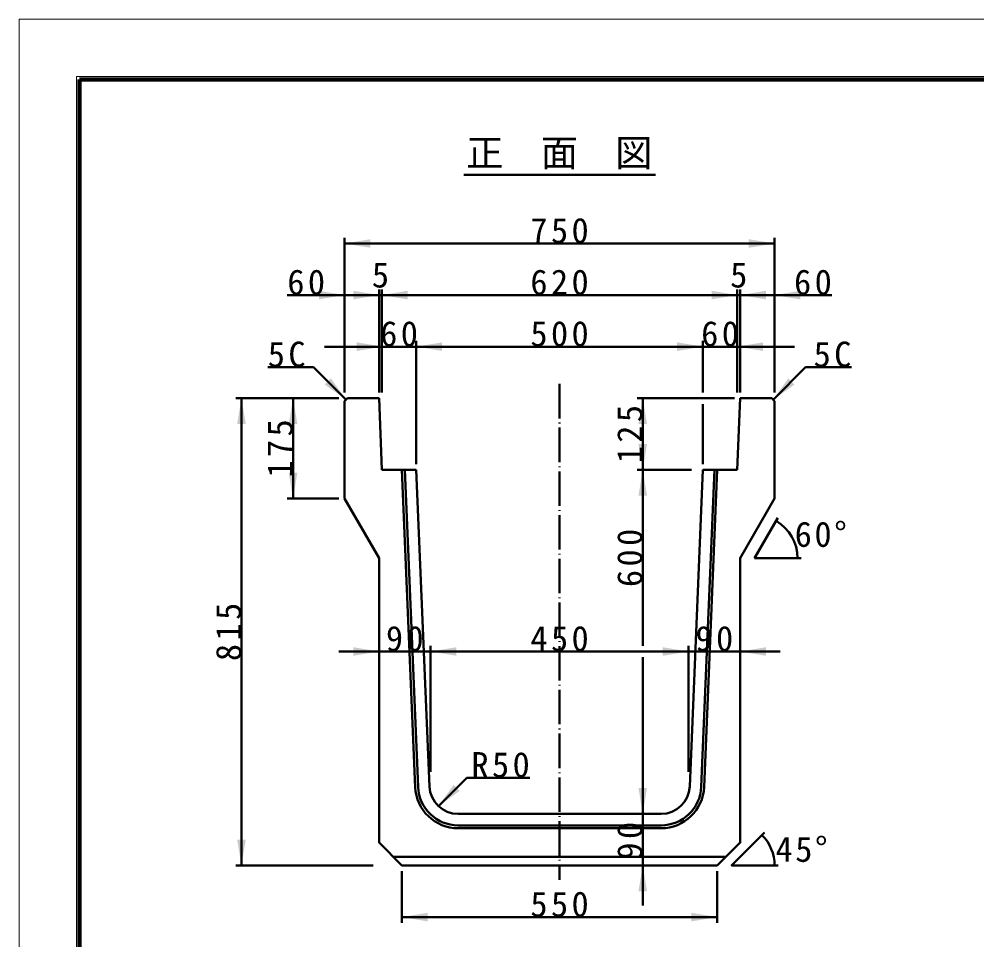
# Model space of a CAD drawing. Units: millimetres, scale not verified. Extents: x -2102 to 2102, y -1485 to 1485.
# Drawn here: x -2102 to -432, y -121 to 1485 of the extents above; entities that cross this region are included whole.
import ezdxf
from ezdxf.enums import TextEntityAlignment as Align

# ---------------------------------------------------------------- set-up
doc = ezdxf.new("R2010")
doc.units = ezdxf.units.MM
doc.header["$LTSCALE"] = 5
doc.linetypes.add('LONG_DASHED_DOTTED', pattern=[15.25, 12, -1.5, 0.25, -1.5])
doc.layers.add('0-0_V-nasSTD', color=7, linetype='Continuous', lineweight=50)
doc.layers.add('0-1_0', color=7, linetype='Continuous', lineweight=50)
doc.styles.add('ＭＳ ゴシック', font='')
doc.styles.get('ＭＳ ゴシック').set_extended_font_data('MS Gothic')

msp = doc.modelspace()

# ---------------------------------------------------------------- linework, layer by layer
at = {"layer": '0-0_V-nasSTD', "lineweight": 100}
msp.add_line((-1997.5, 1380), (-1997.5, -1380), dxfattribs=at)
at = {"layer": '0-0_V-nasSTD'}
for p, q in [((-1534.7, 1103.684), (-1534.7, 833.684)), ((-784.7, 1103.684), (-784.7, 833.684)), ((-784.7, 1093.684), (-1534.7, 1093.684)), ((-1534.7, 1003.684), (-1634.7, 1003.684)), ((-1474.7, 1003.684), (-1534.7, 1003.684)), ((-1474.7, 1013.684), (-1474.7, 833.684)), ((-1469.7, 1003.684), (-1474.7, 1003.684)), ((-1469.7, 1013.684), (-1469.7, 833.684)), ((-849.7, 1003.684), (-1469.7, 1003.684)), ((-849.7, 1013.684), (-849.7, 833.684)), ((-849.7, 1003.684), (-844.7, 1003.684)), ((-844.7, 1013.684), (-844.7, 833.684)), ((-844.7, 1003.684), (-784.7, 1003.684)), ((-784.7, 1003.684), (-684.7, 1003.684)), ((-1409.7, 923.684), (-1409.7, 708.684)), ((-909.7, 923.684), (-909.7, 833.684)), ((-1469.7, 913.684), (-1569.7, 913.684)), ((-1409.7, 913.684), (-1469.7, 913.684)), ((-909.7, 913.684), (-1409.7, 913.684)), ((-1588.768, 877.753), (-1668.768, 877.753)), ((-1532.2, 821.184), (-1588.768, 877.753)), ((-787.2, 821.184), (-730.631, 877.753)), ((-730.631, 877.753), (-650.631, 877.753)), ((-1724.7, 823.684), (-1544.7, 823.684)), ((-1714.7, 823.684), (-1714.7, 8.684)), ((-1624.7, 823.684), (-1624.7, 648.684)), ((-1529.7, 823.684), (-1534.7, 818.684)), ((-1534.7, 818.684), (-1534.7, 648.684)), ((-1474.7, 823.684), (-1529.7, 823.684)), ((-1474.7, 823.684), (-1469.7, 698.684)), ((-1024.7, 823.684), (-854.7, 823.684)), ((-1014.7, 823.684), (-1014.7, 698.684)), ((-849.7, 698.684), (-844.7, 823.684)), ((-844.7, 823.684), (-789.7, 823.684)), ((-789.7, 823.684), (-784.7, 818.684)), ((-784.7, 648.684), (-784.7, 818.684)), ((-909.7, 813.684), (-909.7, 708.684)), ((-1469.7, 698.684), (-1409.7, 698.684)), ((-1434.721, 698.684), (-1411.675, 145.562)), ((-1429.717, 698.684), (-1406.679, 145.77)), ((-1409.7, 698.684), (-1386.696, 146.603)), ((-1024.7, 698.684), (-929.7, 698.684)), ((-1014.7, 698.684), (-1014.7, 391.931)), ((-932.703, 146.603), (-909.7, 698.684)), ((-912.72, 145.77), (-889.682, 698.684)), ((-909.7, 698.684), (-849.7, 698.684)), ((-907.725, 145.562), (-884.678, 698.684)), ((-1634.7, 648.684), (-1544.7, 648.684)), ((-819.7, 544.761), (-778.95, 615.342)), ((-819.7, 544.761), (-738.2, 544.761)), ((-1384.7, 391.931), (-1384.7, 171.931)), ((-934.7, 391.931), (-934.7, 171.931)), ((-1474.7, 381.931), (-1544.7, 381.931)), ((-1014.7, 371.931), (-1014.7, 98.684)), ((-934.7, 381.931), (-844.7, 381.931)), ((-844.7, 381.931), (-774.7, 381.931)), ((-1371.06, 112.324), (-1321.563, 161.821)), ((-1211.563, 161.821), (-1321.563, 161.821)), ((-1336.74, 98.684), (-982.66, 98.684)), ((-1014.7, 98.684), (-1014.7, 8.684)), ((-1336.74, 78.684), (-982.66, 78.684)), ((-1336.74, 73.684), (-982.66, 73.684)), ((-1449.7, 23.684), (-869.7, 23.684)), ((-1724.7, 8.684), (-1484.7, 8.684)), ((-1434.7, 8.684), (-884.7, 8.684)), ((-1014.7, 8.684), (-1014.7, -61.316)), ((-1434.7, -1.316), (-1434.7, -91.316)), ((-884.7, -1.316), (-884.7, -91.316)), ((-1434.7, -81.316), (-884.7, -81.316))]:
    msp.add_line(p, q, dxfattribs=at)
at = {"layer": '0-0_V-nasSTD', "linetype": 'LONG_DASHED_DOTTED'}
msp.add_line((-1159.7, 848.684), (-1159.7, -16.316), dxfattribs=at)
at = {"layer": '0-0_V-nasSTD', "lineweight": 18}
for points in [[(-2102.5, -1485), (-2102.5, 1485), (2102.5, 1485), (2102.5, -1485)], [(-2002.5, -1385), (-2002.5, 1385), (2002.5, 1385), (2002.5, -1385)]]:
    msp.add_lwpolyline(points, close=True, dxfattribs=at)
at = {"layer": '0-0_V-nasSTD', "lineweight": 100}
msp.add_lwpolyline([(1997.5, -1380), (1997.5, 1380), (-1997.5, 1380)], dxfattribs=at)
at = {"layer": '0-0_V-nasSTD'}
for points in [[(-909.7, 913.684), (-849.7, 913.684), (-749.7, 913.684)], [(-1534.7, 648.684), (-1474.7, 544.761), (-1474.7, 48.684), (-1434.7, 8.684)], [(-884.7, 8.684), (-844.7, 48.684), (-844.7, 544.761), (-784.7, 648.684)], [(-1474.7, 381.931), (-1384.7, 381.931), (-934.7, 381.931)], [(-802.247, 66.137), (-859.7, 8.684), (-778.45, 8.684)]]:
    msp.add_lwpolyline(points, dxfattribs=at)
for centre, radius, start, end in [((-819.7, 544.761), 75, 360, 60), ((-1336.74, 148.684), 75, 182.38594, 270), ((-1336.74, 148.684), 70, 182.38594, 270), ((-1336.74, 148.684), 50, 182.38594, 270), ((-982.66, 148.684), 50, 270, 357.61406), ((-982.66, 148.684), 70, 270, 357.61406), ((-982.66, 148.684), 75, 270, 357.61406), ((-859.7, 8.684), 75, 360, 45)]:
    msp.add_arc(centre, radius, start, end, dxfattribs=at)
for points in [[(-1534.7, 1093.684), (-1489.7, 1086.184), (-1489.7, 1101.184)], [(-829.7, 1086.184), (-829.7, 1101.184), (-784.7, 1093.684)], [(-1579.7, 996.184), (-1579.7, 1011.184), (-1534.7, 1003.684)], [(-1519.7, 996.184), (-1519.7, 1011.184), (-1474.7, 1003.684)], [(-1469.7, 1003.684), (-1424.7, 996.184), (-1424.7, 1011.184)], [(-894.7, 996.184), (-894.7, 1011.184), (-849.7, 1003.684)], [(-844.7, 1003.684), (-799.7, 996.184), (-799.7, 1011.184)], [(-784.7, 1003.684), (-739.7, 996.184), (-739.7, 1011.184)], [(-1513.45, 906.184), (-1513.45, 921.184), (-1468.45, 913.684)], [(-1409.7, 913.684), (-1364.7, 906.184), (-1364.7, 921.184)], [(-954.7, 906.184), (-954.7, 921.184), (-909.7, 913.684)], [(-849.7, 913.684), (-804.7, 906.184), (-804.7, 921.184)], [(-1569.323, 847.701), (-1558.716, 858.307), (-1532.2, 821.184)], [(-787.2, 821.184), (-760.683, 858.307), (-750.077, 847.701)], [(-1722.2, 778.684), (-1714.7, 823.684), (-1707.2, 778.684)], [(-1632.2, 778.684), (-1624.7, 823.684), (-1617.2, 778.684)], [(-1022.2, 778.684), (-1014.7, 823.684), (-1007.2, 778.684)], [(-1022.2, 743.684), (-1014.7, 698.684), (-1007.2, 743.684)], [(-1632.2, 693.684), (-1624.7, 648.684), (-1617.2, 693.684)], [(-1022.2, 653.684), (-1014.7, 698.684), (-1007.2, 653.684)], [(-1519.7, 374.431), (-1519.7, 389.431), (-1474.7, 381.931)], [(-1384.7, 381.931), (-1339.7, 374.431), (-1339.7, 389.431)], [(-979.7, 374.431), (-979.7, 389.431), (-934.7, 381.931)], [(-844.7, 381.931), (-799.7, 374.431), (-799.7, 389.431)], [(-1371.06, 112.324), (-1344.544, 149.447), (-1333.937, 138.84)], [(-1022.2, 143.684), (-1014.7, 98.684), (-1007.2, 143.684)], [(-1722.2, 53.684), (-1714.7, 8.684), (-1707.2, 53.684)], [(-1022.2, -36.316), (-1014.7, 8.684), (-1007.2, -36.316)], [(-1434.7, -81.316), (-1389.7, -88.816), (-1389.7, -73.816)], [(-929.7, -88.816), (-929.7, -73.816), (-884.7, -81.316)]]:
    msp.add_solid(points, dxfattribs=at)
at = {"layer": '0-1_0'}
msp.add_line((-1326.7, 1213.684), (-992.7, 1213.684), dxfattribs=at)

# ---------------------------------------------------------------- texts
at = {"layer": '0-0_V-nasSTD', "style": 'ＭＳ ゴシック'}
for s, height, p in [('正\u3000面\u3000図', 47.65, (-1322.704, 1213.684)), ('5', 43.99, (-1487.2, 1003.681)), ('5', 43.99, (-862.2, 1003.681))]:
    msp.add_text(s, height=height, dxfattribs=at).set_placement(p, align=Align.BOTTOM_LEFT)
at = {"layer": '0-0_V-nasSTD', "char_height": 43.99, "attachment_point": 7, "style": 'ＭＳ ゴシック'}
for s, insert in [('\\T1.2;750', (-1210.687, 1093.684)), ('\\T1.2;60', (-1634.7, 1003.684)), ('\\T1.2;620', (-1210.687, 1003.684)), ('\\T1.2;60', (-750.7, 1003.684)), ('\\T1.2;60', (-1472.7, 913.684)), ('\\T1.2;500', (-1210.687, 913.684)), ('\\T1.2;60', (-912.7, 913.684)), ('\\T1.2;5C', (-1668.768, 877.753)), ('\\T1.2;5C', (-716.631, 877.753)), ('\\T1.15;60°', (-749.592, 563.754)), ('\\T1.2;90', (-1462.7, 381.931)), ('\\T1.2;450', (-1210.687, 381.931)), ('\\T1.2;90', (-922.7, 381.931)), ('\\T1.2;R50', (-1313.563, 161.821)), ('\\T1.15;45°', (-783.119, 14.351)), ('\\T1.2;550', (-1210.687, -81.316))]:
    msp.add_mtext(s, dxfattribs=dict(at, insert=insert))
at = {"layer": '0-0_V-nasSTD', "char_height": 43.99, "attachment_point": 7, "rotation": 90, "style": 'ＭＳ ゴシック'}
for s, insert in [('\\T1.2;125', (-1014.7, 710.197)), ('\\T1.2;175', (-1624.7, 685.197)), ('\\T1.2;600', (-1014.7, 494.308)), ('\\T1.2;815', (-1714.7, 365.197)), ('\\T1.2;90', (-1014.7, 18.964))]:
    msp.add_mtext(s, dxfattribs=dict(at, insert=insert))

doc.saveas('drawing.dxf')
